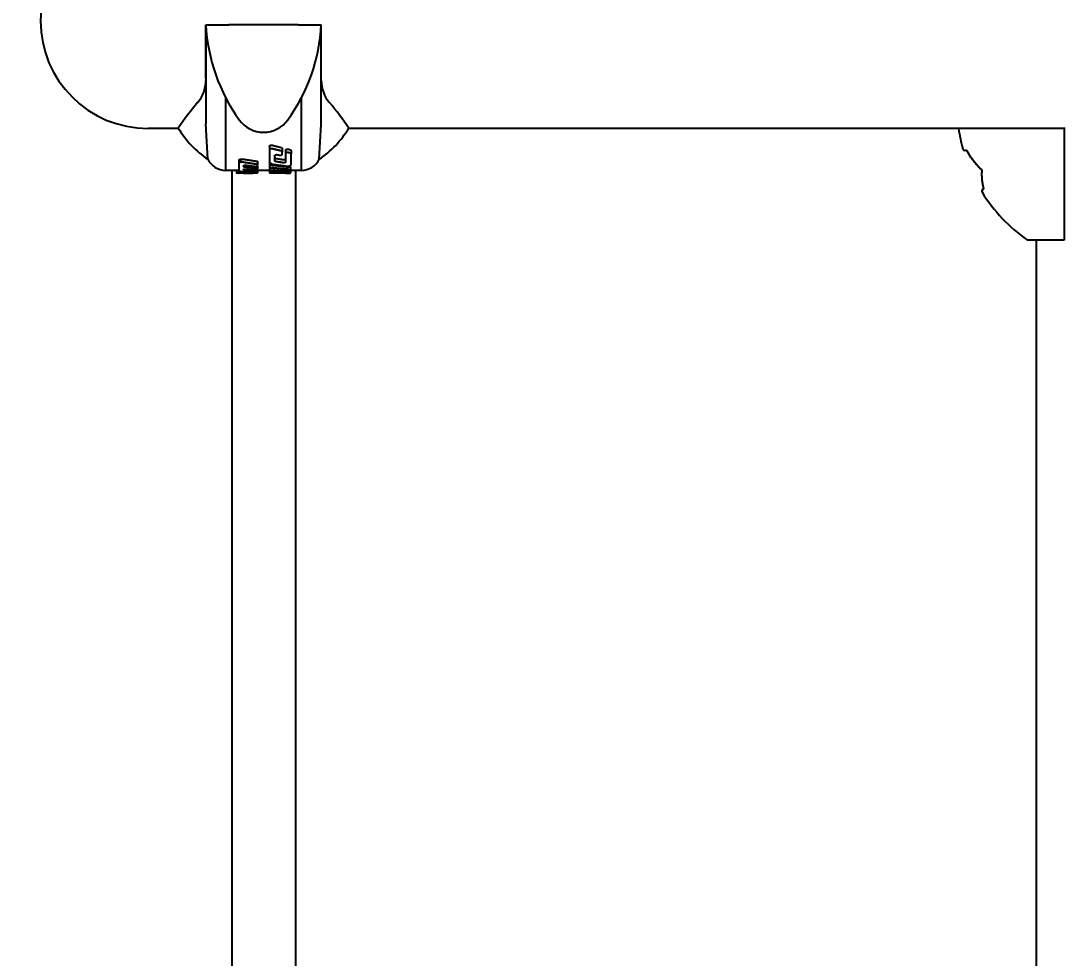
# Model space of a CAD drawing. Header units: millimetres. Extents: x -3135 to 2520, y -2914 to 2305.
# Drawn here: x -790 to -266, y -5 to 465 of the extents above; entities that cross this region are included whole.
import ezdxf

# ---------------------------------------------------------------- set-up
doc = ezdxf.new("R2010")
doc.units = ezdxf.units.MM
for name, color, linetype in [('DIKOM_ОБЪЕКТ', 7, 'Continuous'), ('DIKOM_РАЗМЕР_ЗОНА', 7, 'Continuous'), ('DIKOM_РАЗМЕР_ОБЪЕКТА', 7, 'Continuous')]:
    doc.layers.add(name, color=color, linetype=linetype)
doc.styles.add('style1', font='arial.ttf', dxfattribs={"width": 0.8})
doc.dimstyles.new('1-50', dxfattribs={"dimtxt": 300, "dimasz": 200, "dimexe": 100, "dimexo": 0, "dimgap": 100, "dimtad": 1, "dimdec": 0, "dimtxsty": 'style1', "dimcen": 0, "dimclrd": 7, "dimclre": 7, "dimadec": 1, "dimazin": 2, "dimtfac": 1, "dimtdec": 0, "dimtmove": 0, "dimatfit": 3, "dimfxl": 0, "dimlwd": 25, "dimlwe": 18, "dimarcsym": 0})

# ---------------------------------------------------------------- blocks, each defined once
blk = doc.blocks.new('*D11')
at = {"layer": 'Defpoints', "color": 0, "transparency": 16777216}
for p in [(-667.74, 805.45), (-1097.84, -794.55), (-651.74, -794.55)]:
    blk.add_point(p, dxfattribs=at)
at = {"layer": 'DIKOM_РАЗМЕР_ОБЪЕКТА', "color": 7, "lineweight": 18, "transparency": 16777216}
for p, q in [((-667.74, 805.45), (-1197.84, 805.45)), ((-651.74, -794.55), (-1197.84, -794.55))]:
    blk.add_line(p, q, dxfattribs=at)
at = {"layer": 'DIKOM_РАЗМЕР_ОБЪЕКТА', "color": 7, "lineweight": 25, "transparency": 16777216}
blk.add_line((-1097.84, 605.45), (-1097.84, -594.55), dxfattribs=at)
at = {"layer": 'DIKOM_РАЗМЕР_ОБЪЕКТА', "color": 7, "transparency": 16777216}
for points in [[(-1131.17, 605.45), (-1064.51, 605.45), (-1097.84, 805.45)], [(-1131.17, -594.55), (-1064.51, -594.55), (-1097.84, -794.55)]]:
    blk.add_solid(points, dxfattribs=at)
at = {"layer": 'DIKOM_РАЗМЕР_ОБЪЕКТА', "color": 0, "transparency": 16777216, "insert": (-1351.01, -112.02), "char_height": 300, "attachment_point": 5, "rotation": 90, "style": 'style1'}
blk.add_mtext('1600', dxfattribs=at)
blk = doc.blocks.new('*D12')
at = {"layer": 'Defpoints', "color": 0, "transparency": 16777216}
for p in [(-715.74, 2305.45), (-2685, -2294.55), (-715.74, -2294.55)]:
    blk.add_point(p, dxfattribs=at)
at = {"layer": 'DIKOM_РАЗМЕР_ЗОНА', "color": 7, "lineweight": 18, "transparency": 16777216}
for p, q in [((-715.74, 2305.45), (-2785, 2305.45)), ((-715.74, -2294.55), (-2785, -2294.55))]:
    blk.add_line(p, q, dxfattribs=at)
at = {"layer": 'DIKOM_РАЗМЕР_ЗОНА', "color": 7, "lineweight": 25, "transparency": 16777216}
blk.add_line((-2685, 2105.45), (-2685, -2094.55), dxfattribs=at)
at = {"layer": 'DIKOM_РАЗМЕР_ЗОНА', "color": 7, "transparency": 16777216}
for points in [[(-2718.33, 2105.45), (-2651.67, 2105.45), (-2685, 2305.45)], [(-2718.33, -2094.55), (-2651.67, -2094.55), (-2685, -2294.55)]]:
    blk.add_solid(points, dxfattribs=at)
at = {"layer": 'DIKOM_РАЗМЕР_ЗОНА', "color": 0, "transparency": 16777216, "insert": (-2938.17, 51.55), "char_height": 300, "attachment_point": 5, "rotation": 90, "style": 'style1'}
blk.add_mtext('4600', dxfattribs=at)

msp = doc.modelspace()

# ---------------------------------------------------------------- linework, layer by layer
at = {"layer": 'DIKOM_ОБЪЕКТ'}
for p, q in [((-696.74, 436.52), (-696.74, 463.45)), ((-696.74, 463.45), (-688.21, 463.45)), ((-696.74, 463.45), (-696.74, 413.73)), ((-688.21, 463.45), (-685.13, 463.45)), ((-674.74, 463.45), (-685.13, 463.45)), ((-660.74, 463.45), (-674.74, 463.45)), ((-650.36, 463.45), (-660.74, 463.45)), ((-650.36, 463.45), (-647.28, 463.45)), ((-647.28, 463.45), (-638.74, 463.45)), ((-638.74, 413.39), (-638.74, 462.95)), ((-686.74, 390.45), (-686.74, 426.62)), ((-648.74, 390.45), (-648.74, 426.62)), ((-710.45, 411.45), (-725.74, 411.45)), ((-695.7, 396), (-696.74, 413.73)), ((-696.74, 413.39), (-696.74, 413.39)), ((-639.79, 396), (-638.74, 413.39)), ((-265.74, 411.45), (-625.04, 411.45)), ((-265.74, 411.99), (-265.74, 355.45)), ((-664.8, 402.47), (-664.8, 400.69)), ((-664.8, 400.69), (-664.8, 394.85)), ((-658.38, 401.38), (-658.38, 399.63)), ((-658.38, 398.59), (-658.38, 399.63)), ((-656.65, 400.53), (-656.65, 398.8)), ((-656.65, 398.8), (-656.65, 394.64)), ((-653.95, 400.37), (-653.95, 398.65)), ((-653.95, 393.23), (-653.95, 398.65)), ((-314.71, 400.4), (-315.6, 400.44)), ((-680.08, 395.5), (-680.08, 393.89)), ((-680.08, 393.89), (-680.08, 390.13)), ((-679.37, 396.05), (-679.37, 394.43)), ((-670.81, 394.77), (-670.81, 393.18)), ((-670.81, 392.76), (-670.81, 393.18)), ((-664.8, 394.25), (-664.8, 392.67)), ((-662.1, 395.21), (-662.1, 397.79)), ((-680.08, 390.45), (-686.74, 390.45)), ((-683.74, 390.45), (-683.74, 99.85)), ((-683.74, 390.45), (-683.74, -379.55)), ((-681.36, 390.45), (-681.36, 390.11)), ((-681.35, 390.45), (-681.35, 389.08)), ((-680.08, 390.13), (-680.08, 389.46)), ((-680.08, 389.46), (-680.08, 388.95)), ((-676.5, 388.95), (-680.05, 388.95)), ((-679.37, 389.97), (-679.37, 389.64)), ((-677.77, 392.35), (-677.77, 392.69)), ((-677.77, 390.62), (-677.77, 390.86)), ((-677.77, 389.15), (-677.77, 388.96)), ((-673.25, 389.61), (-673.25, 389.43)), ((-670.81, 388.95), (-673.13, 388.95)), ((-673.12, 388.95), (-673.12, 389.08)), ((-671.52, 389.56), (-671.52, 389.29)), ((-670.81, 392.76), (-670.81, 391.21)), ((-670.81, 392.76), (-670.81, 392.76)), ((-670.81, 390.91), (-670.81, 391.21)), ((-670.81, 390.91), (-670.81, 389.87)), ((-664.81, 390.45), (-670.81, 390.45)), ((-670.81, 389.68), (-670.81, 389.87)), ((-670.81, 389.68), (-670.81, 389.13)), ((-670.81, 388.95), (-670.81, 389.13)), ((-670.8, 390.45), (-670.8, 389.38)), ((-664.81, 391.32), (-664.81, 389.81)), ((-664.81, 389.81), (-664.81, 389.41)), ((-664.8, 392.67), (-664.8, 392.24)), ((-664.8, 392.23), (-664.8, 391.27)), ((-664.8, 391.27), (-664.8, 390.84)), ((-664.8, 389.39), (-664.8, 389.03)), ((-664.8, 389.03), (-664.8, 388.95)), ((-662.49, 388.95), (-664.8, 388.95)), ((-664.09, 389.31), (-664.09, 389.11)), ((-655.54, 388.95), (-658.51, 388.95)), ((-655.53, 392.6), (-655.53, 391.81)), ((-655.53, 391.44), (-655.53, 391.81)), ((-655.53, 389.04), (-655.53, 388.95)), ((-654.27, 390.12), (-654.27, 389.23)), ((-654.27, 389.1), (-654.27, 389.23)), ((-654.25, 392.04), (-654.25, 390.5)), ((-654.25, 390.16), (-654.25, 390.5)), ((-648.74, 390.45), (-654.25, 390.45)), ((-651.74, 390.45), (-651.74, 94.31)), ((-651.74, 390.45), (-651.74, -379.55)), ((-306.14, 381.03), (-305.99, 381.03)), ((-265.74, 355.45), (-284.22, 355.45)), ((-279.74, 355.45), (-279.74, 89.28)), ((-279.74, 355.45), (-279.74, -344.55))]:
    msp.add_line(p, q, dxfattribs=at)
for centre, radius, start, end in [((-725.74, 465.45), 54, 90, 270), ((-606.88, 468.37), 90, 183.1314, 215.7532), ((-696.24, 462.95), 0.5, 90, 90.0002), ((-728.61, 468.37), 90, 324.2468, 356.8686), ((-713.74, 435.52), 17, 319.3433, 0), ((-621.74, 435.52), 17, 180, 220.6567), ((-603.74, 341.05), 128, 139.3433, 146.5516), ((-731.74, 341.05), 128, 33.4484, 40.6567), ((-667.74, 424.55), 15, 215.7532, 324.2468), ((-667.75, 437.45), 50, 211.1292, 236.0119), ((-667.72, 437.44), 49.97, 303.9819, 328.8736), ((-235.74, 424.05), 84, 188.6269, 195.8134), ((-315.6, 401.44), 1, 195.8134, 270), ((-686.74, 400.45), 10, 206.4677, 270), ((-648.74, 400.45), 10, 270, 333.5445), ((-306.11, 380.03), 1, 83.3249, 212.0341), ((-235.74, 424.05), 84, 212.0341, 234.7525)]:
    msp.add_arc(centre, radius, start, end, dxfattribs=at)
for centre, major_axis, start_param, end_param in [((-699.92, 424.78), (-0.375, 0.33), 6.283162, 6.283174), ((-635.57, 424.78), (0.375, 0.33), 0.000014, 0.000025)]:
    msp.add_ellipse(centre, major_axis=major_axis, ratio=0.651867, start_param=start_param, end_param=end_param, dxfattribs=at)
for points, knots in [([(-625.13, 411.89), (-625.08, 411.82), (-625.05, 411.78), (-625.03, 411.74), (-625.03, 411.73), (-625.02, 411.73), (-625.02, 411.73), (-625.02, 411.73), (-625.02, 411.73), (-625.02, 411.73), (-625.02, 411.73), (-625.02, 411.73), (-625.02, 411.73), (-625.02, 411.73), (-625.02, 411.73), (-625.02, 411.73), (-625.02, 411.73), (-625.02, 411.73), (-625.02, 411.73), (-625.02, 411.73), (-625.02, 411.73), (-625.02, 411.73), (-625.02, 411.73), (-625.02, 411.73), (-625.02, 411.73), (-625.02, 411.73), (-625.02, 411.73), (-625.02, 411.73), (-625.02, 411.73), (-625.02, 411.73), (-625.02, 411.73), (-625.02, 411.73), (-625.02, 411.73), (-625.02, 411.73), (-625.02, 411.73), (-625.02, 411.73), (-625.02, 411.73), (-625.02, 411.73), (-625.02, 411.73), (-625.02, 411.73), (-625.02, 411.73), (-625.02, 411.73), (-625.02, 411.73), (-625.02, 411.73), (-625.02, 411.73), (-625.02, 411.73), (-625.02, 411.73), (-625.02, 411.73)], [356.92545, 356.92545, 356.92545, 356.92545, 382.015412, 382.015412, 394.085024, 394.085024, 394.775091, 394.775091, 395.465157, 395.465157, 395.657028, 395.657028, 395.703088, 395.703088, 395.749148, 395.749148, 395.795207, 395.795207, 395.841267, 395.841267, 395.887327, 395.887327, 395.933387, 395.933387, 395.979447, 395.979447, 396.025507, 396.025507, 396.071566, 396.071566, 396.117626, 396.117626, 396.163686, 396.163686, 396.209746, 396.209746, 396.255806, 396.255806, 396.301866, 396.301866, 396.374751, 396.374751, 396.478355, 396.478355, 396.685562, 396.685562, 397, 397, 397, 397]), ([(-664.8, 402.47), (-664.8, 402.52), (-664.78, 402.6), (-664.73, 402.72), (-664.66, 402.8), (-664.58, 402.88), (-664.49, 402.95), (-664.38, 403.01), (-664.28, 403.05), (-664.17, 403.08), (-664.06, 403.11), (-663.96, 403.12), (-663.85, 403.13), (-663.71, 403.13), (-663.57, 403.11), (-663.47, 403.09), (-663.43, 403.08)], [0, 0, 0, 0, 2.107356, 3.754074, 5.399676, 6.061085, 7.790131, 8.825389, 9.887238, 10.889603, 11.819046, 12.663977, 13.411772, 14.592699, 15.921047, 17, 17, 17, 17]), ([(-663.43, 401.29), (-663.49, 401.3), (-663.59, 401.32), (-663.76, 401.33), (-663.93, 401.33), (-664.1, 401.3), (-664.22, 401.27), (-664.33, 401.23), (-664.47, 401.17), (-664.63, 401.06), (-664.76, 400.9), (-664.8, 400.77), (-664.8, 400.69)], [0, 0, 0, 0, 1.129239, 2.011652, 3.157385, 4.396775, 5.162004, 5.648759, 6.924122, 8.503661, 10.397099, 13, 13, 13, 13]), ([(-662.1, 397.79), (-662.1, 397.83), (-662.09, 397.89), (-662.04, 397.97), (-661.98, 398.04), (-661.91, 398.1), (-661.81, 398.17), (-661.68, 398.23), (-661.55, 398.27), (-661.45, 398.29), (-661.36, 398.31), (-661.23, 398.33), (-661.07, 398.33), (-660.89, 398.32), (-660.78, 398.3), (-660.73, 398.29)], [0, 0, 0, 0, 1.703885, 3.171044, 4.234752, 5.299769, 6.750072, 8.375952, 9.511985, 10.185435, 11.042913, 11.853377, 13.193266, 14.818898, 16, 16, 16, 16]), ([(-659.75, 398.08), (-659.59, 398.05), (-659.41, 398.04), (-659.07, 398.06), (-658.91, 398.1), (-658.65, 398.2), (-658.55, 398.27), (-658.41, 398.42), (-658.38, 398.51), (-658.38, 398.59)], [0, 0, 0, 0, 0.000512692, 0.000512692, 0.001025383, 0.001025383, 0.001538075, 0.001538075, 0.002050766, 0.002050766, 0.002050766, 0.002050766]), ([(-659.01, 401.96), (-658.81, 401.91), (-658.65, 401.82), (-658.43, 401.61), (-658.38, 401.5), (-658.38, 401.38)], [0, 0, 0, 0, 0.000662463, 0.000662463, 0.001324925, 0.001324925, 0.001324925, 0.001324925]), ([(-658.38, 399.63), (-658.38, 399.69), (-658.39, 399.75), (-658.45, 399.85), (-658.49, 399.91), (-658.65, 400.06), (-658.81, 400.14), (-659.01, 400.19)], [0, 0, 0, 0, 0.000329065, 0.000329065, 0.000658131, 0.000658131, 0.001316262, 0.001316262, 0.001316262, 0.001316262]), ([(-656.65, 400.53), (-656.65, 400.58), (-656.62, 400.69), (-656.52, 400.82), (-656.41, 400.91), (-656.33, 400.96), (-656.25, 401), (-656.15, 401.04), (-656.04, 401.07), (-655.91, 401.1), (-655.77, 401.11), (-655.61, 401.12), (-655.45, 401.11), (-655.34, 401.09), (-655.28, 401.08)], [0, 0, 0, 0, 2.30031, 4.841147, 5.967536, 6.504504, 7.755138, 8.483263, 9.172804, 10.38649, 11.573355, 12.365457, 13.722575, 15, 15, 15, 15]), ([(-655.28, 399.33), (-655.34, 399.35), (-655.45, 399.37), (-655.62, 399.38), (-655.78, 399.37), (-655.9, 399.36), (-655.99, 399.34), (-656.07, 399.32), (-656.18, 399.29), (-656.33, 399.22), (-656.46, 399.14), (-656.55, 399.05), (-656.61, 398.97), (-656.64, 398.89), (-656.65, 398.83), (-656.65, 398.8)], [0, 0, 0, 0, 1.448609, 2.693486, 3.916225, 5.080798, 5.585243, 6.233183, 7.042547, 8.578886, 10.817207, 11.950024, 13.345951, 14.577692, 16, 16, 16, 16]), ([(-654.58, 400.91), (-654.38, 400.87), (-654.22, 400.78), (-654, 400.59), (-653.95, 400.48), (-653.95, 400.37)], [0, 0, 0, 0, 0.000655999, 0.000655999, 0.001311997, 0.001311997, 0.001311997, 0.001311997]), ([(-653.95, 398.65), (-653.95, 398.7), (-653.96, 398.75), (-654.02, 398.86), (-654.06, 398.91), (-654.22, 399.05), (-654.38, 399.13), (-654.58, 399.18)], [0, 0, 0, 0, 0.000325765, 0.000325765, 0.000651529, 0.000651529, 0.001303059, 0.001303059, 0.001303059, 0.001303059]), ([(-314.8, 400.56), (-314.7, 400.38), (-314.59, 400.19), (-314.27, 399.63), (-314.04, 399.25), (-313.4, 398.23), (-312.97, 397.58), (-312.01, 396.23), (-311.47, 395.52), (-310.37, 394.14), (-309.79, 393.46), (-308.6, 392.13), (-307.99, 391.48), (-307.21, 390.68), (-307.06, 390.53), (-306.91, 390.38)], [1.574441, 1.574441, 1.574441, 1.574441, 11.574334, 11.574334, 31.772683, 31.772683, 67.630425, 67.630425, 108.030425, 108.030425, 148.430425, 148.430425, 188.830425, 188.830425, 198.511536, 198.511536, 198.511536, 198.511536]), ([(-314.71, 400.4), (-314.67, 400.32), (-314.62, 400.23), (-314.45, 399.94), (-314.32, 399.72), (-313.95, 399.1), (-313.7, 398.7), (-312.96, 397.57), (-312.46, 396.85), (-311.4, 395.43), (-310.85, 394.74), (-309.71, 393.37), (-309.12, 392.7), (-307.99, 391.48), (-307.46, 390.92), (-306.91, 390.38)], [4.403306, 4.403306, 4.403306, 4.403306, 8.969943, 8.969943, 20.364194, 20.364194, 42.486012, 42.486012, 82.886012, 82.886012, 123.286012, 123.286012, 163.686012, 163.686012, 198.480208, 198.480208, 198.480208, 198.480208]), ([(-680.08, 395.5), (-680.08, 395.55), (-680.07, 395.6), (-680.02, 395.71), (-679.98, 395.76), (-679.87, 395.86), (-679.79, 395.9), (-679.6, 395.98), (-679.49, 396.02), (-679.37, 396.05)], [0, 0, 0, 0, 0.000429704, 0.000429704, 0.000859408, 0.000859408, 0.001289113, 0.001289113, 0.001718817, 0.001718817, 0.001718817, 0.001718817]), ([(-679.37, 394.43), (-679.49, 394.4), (-679.6, 394.37), (-679.79, 394.29), (-679.87, 394.24), (-680.04, 394.1), (-680.08, 393.99), (-680.08, 393.89)], [0, 0, 0, 0, 0.0004289, 0.0004289, 0.0008578, 0.0008578, 0.001715599, 0.001715599, 0.001715599, 0.001715599]), ([(-679.37, 396.05), (-679.24, 396.08), (-679.1, 396.1), (-678.81, 396.13), (-678.66, 396.13), (-678.21, 396.13), (-677.92, 396.1), (-677.64, 396.05)], [0, 0, 0, 0, 0.000447803, 0.000447803, 0.000895606, 0.000895606, 0.001791211, 0.001791211, 0.001791211, 0.001791211]), ([(-677.64, 394.43), (-677.92, 394.48), (-678.2, 394.51), (-678.66, 394.51), (-678.81, 394.51), (-679.1, 394.48), (-679.24, 394.46), (-679.37, 394.43)], [0, 0, 0, 0, 0.000887347, 0.000887347, 0.001331021, 0.001331021, 0.001774694, 0.001774694, 0.001774694, 0.001774694]), ([(-677.77, 392.69), (-677.77, 392.71), (-677.76, 392.74), (-677.74, 392.78), (-677.7, 392.82), (-677.63, 392.86), (-677.54, 392.9), (-677.46, 392.93), (-677.36, 392.96), (-677.19, 393), (-676.99, 393.02), (-676.81, 393.02), (-676.68, 393.02), (-676.55, 393.02), (-676.45, 393.01), (-676.41, 393)], [0, 0, 0, 0, 1.411437, 2.25127, 3.243114, 4.541503, 5.986024, 6.936828, 7.735311, 9.108762, 11.809081, 12.74053, 13.596043, 14.787955, 16, 16, 16, 16]), ([(-671.45, 395.11), (-671.26, 395.08), (-671.09, 395.03), (-670.87, 394.91), (-670.81, 394.84), (-670.81, 394.77)], [0, 0, 0, 0, 0.000619644, 0.000619644, 0.001239289, 0.001239289, 0.001239289, 0.001239289]), ([(-670.81, 393.18), (-670.81, 393.22), (-670.83, 393.25), (-670.88, 393.32), (-670.93, 393.35), (-671.09, 393.44), (-671.26, 393.48), (-671.45, 393.51)], [0, 0, 0, 0, 0.00030952, 0.00030952, 0.00061904, 0.00061904, 0.001238079, 0.001238079, 0.001238079, 0.001238079]), ([(-664.8, 394.85), (-664.8, 394.68), (-664.71, 394.52), (-664.42, 394.21), (-664.21, 394.08), (-663.97, 393.95)], [0, 0, 0, 0, 0.001310871, 0.001310871, 0.002621743, 0.002621743, 0.002621743, 0.002621743]), ([(-664.8, 394.25), (-664.8, 394.28), (-664.78, 394.33), (-664.7, 394.4), (-664.66, 394.42), (-664.63, 394.44)], [0, 0, 0, 0, 3.009531, 4.570633, 6, 6, 6, 6]), ([(-663.43, 392.98), (-663.53, 392.99), (-663.7, 393.01), (-663.92, 393), (-664.06, 392.99), (-664.17, 392.98), (-664.27, 392.97), (-664.38, 392.94), (-664.48, 392.92), (-664.57, 392.89), (-664.64, 392.85), (-664.72, 392.8), (-664.78, 392.75), (-664.8, 392.7), (-664.8, 392.67)], [0, 0, 0, 0, 2.267741, 4.084198, 4.900696, 5.619562, 6.548333, 7.512199, 8.496376, 9.496801, 10.512177, 11.517157, 13.200811, 15, 15, 15, 15]), ([(-663.97, 393.95), (-663.71, 393.82), (-663.41, 393.7), (-662.73, 393.49), (-662.36, 393.41), (-661.94, 393.35)], [0, 0, 0, 0, 0.001346421, 0.001346421, 0.002692842, 0.002692842, 0.002692842, 0.002692842]), ([(-662.1, 396.85), (-662.1, 396.8), (-662.08, 396.76), (-662.03, 396.68), (-661.99, 396.64), (-661.88, 396.57), (-661.81, 396.54), (-661.65, 396.48), (-661.56, 396.46), (-661.46, 396.44)], [0, 0, 0, 0, 0.000314979, 0.000314979, 0.000629957, 0.000629957, 0.000944936, 0.000944936, 0.001259915, 0.001259915, 0.001259915, 0.001259915]), ([(-661.46, 394.82), (-661.66, 394.85), (-661.82, 394.9), (-662.04, 395.04), (-662.1, 395.13), (-662.1, 395.21)], [0, 0, 0, 0, 0.000627724, 0.000627724, 0.001255448, 0.001255448, 0.001255448, 0.001255448]), ([(-658.01, 395.88), (-657.94, 395.87), (-657.86, 395.86), (-657.69, 395.85), (-657.6, 395.85), (-657.36, 395.87), (-657.2, 395.89), (-656.93, 395.97), (-656.83, 396.02), (-656.72, 396.11), (-656.69, 396.14), (-656.66, 396.2), (-656.65, 396.23), (-656.65, 396.26)], [0, 0, 0, 0, 0.000250287, 0.000250287, 0.000500575, 0.000500575, 0.001001149, 0.001001149, 0.001501724, 0.001501724, 0.001752011, 0.001752011, 0.002002299, 0.002002299, 0.002002299, 0.002002299]), ([(-656.65, 394.64), (-656.65, 394.61), (-656.66, 394.58), (-656.69, 394.52), (-656.72, 394.49), (-656.83, 394.4), (-656.93, 394.35), (-657.13, 394.3), (-657.2, 394.28), (-657.36, 394.26), (-657.44, 394.25), (-657.69, 394.24), (-657.86, 394.24), (-658.01, 394.27)], [0, 0, 0, 0, 0.000249619, 0.000249619, 0.000499237, 0.000499237, 0.000998475, 0.000998475, 0.001248093, 0.001248093, 0.001497712, 0.001497712, 0.001996949, 0.001996949, 0.001996949, 0.001996949]), ([(-654.78, 392.68), (-654.64, 392.71), (-654.51, 392.74), (-654.28, 392.82), (-654.19, 392.86), (-653.99, 393.01), (-653.95, 393.12), (-653.95, 393.23)], [0, 0, 0, 0, 0.000496221, 0.000496221, 0.000992443, 0.000992443, 0.001984886, 0.001984886, 0.001984886, 0.001984886]), ([(-680.08, 389.03), (-680.27, 389.03), (-680.58, 389.03), (-680.9, 389.04), (-681.07, 389.05), (-681.17, 389.05), (-681.24, 389.06), (-681.3, 389.07), (-681.34, 389.07), (-681.35, 389.08), (-681.35, 389.08)], [0, 0, 0, 0, 3.632025, 5.197401, 6.539165, 7.46166, 8.196985, 8.858964, 10.312484, 11, 11, 11, 11]), ([(-680.08, 390.13), (-680.08, 390.1), (-680.02, 390.07), (-679.79, 390.01), (-679.63, 389.99), (-679.44, 389.98)], [0, 0, 0, 0, 0.00060095, 0.00060095, 0.0012019, 0.0012019, 0.0012019, 0.0012019]), ([(-679.37, 389.64), (-679.49, 389.63), (-679.6, 389.62), (-679.79, 389.6), (-679.87, 389.58), (-680.04, 389.53), (-680.08, 389.5), (-680.08, 389.46)], [0, 0, 0, 0, 0.000419132, 0.000419132, 0.000838263, 0.000838263, 0.001676527, 0.001676527, 0.001676527, 0.001676527]), ([(-677.64, 389.65), (-677.92, 389.66), (-678.21, 389.67), (-678.66, 389.67), (-678.81, 389.67), (-679.1, 389.66), (-679.24, 389.65), (-679.37, 389.64)], [0, 0, 0, 0, 0.000885067, 0.000885067, 0.001327601, 0.001327601, 0.001770134, 0.001770134, 0.001770134, 0.001770134]), ([(-677.14, 392.07), (-677.33, 392.09), (-677.49, 392.13), (-677.71, 392.23), (-677.77, 392.29), (-677.77, 392.35)], [0, 0, 0, 0, 0.000612026, 0.000612026, 0.001224052, 0.001224052, 0.001224052, 0.001224052]), ([(-677.77, 390.86), (-677.77, 390.87), (-677.76, 390.9), (-677.74, 390.93), (-677.69, 390.95), (-677.63, 390.98), (-677.53, 391.02), (-677.38, 391.05), (-677.18, 391.08), (-676.98, 391.09), (-676.81, 391.1), (-676.69, 391.1), (-676.56, 391.09), (-676.46, 391.09), (-676.41, 391.08)], [0, 0, 0, 0, 1.285823, 2.18025, 3.093732, 4.152977, 5.395915, 7.249914, 8.788795, 10.869138, 11.903143, 12.754983, 13.581032, 15, 15, 15, 15]), ([(-677.14, 390.43), (-677.33, 390.45), (-677.49, 390.47), (-677.71, 390.54), (-677.77, 390.58), (-677.77, 390.62)], [0, 0, 0, 0, 0.000603156, 0.000603156, 0.001206312, 0.001206312, 0.001206312, 0.001206312]), ([(-676.41, 389.22), (-676.48, 389.22), (-676.62, 389.23), (-676.88, 389.23), (-677.12, 389.22), (-677.35, 389.21), (-677.55, 389.2), (-677.69, 389.18), (-677.76, 389.16), (-677.77, 389.15), (-677.77, 389.15)], [0, 0, 0, 0, 1.334051, 2.464762, 4.304737, 5.503522, 6.96176, 8.665625, 10.070351, 11, 11, 11, 11]), ([(-677.77, 388.96), (-677.77, 388.96), (-677.71, 388.96), (-677.49, 388.95), (-677.32, 388.95), (-677.14, 388.95)], [0, 0, 0, 0, 0.000594862, 0.000594862, 0.001189725, 0.001189725, 0.001189725, 0.001189725]), ([(-674.48, 388.96), (-674.41, 388.96), (-674.33, 388.96), (-674.17, 388.96), (-674.09, 388.96), (-673.85, 388.96), (-673.69, 388.96), (-673.42, 388.96), (-673.31, 388.95), (-673.16, 388.95), (-673.12, 388.95), (-673.12, 388.95)], [0, 0, 0, 0, 0.00024185, 0.00024185, 0.0004837, 0.0004837, 0.0009674, 0.0009674, 0.0014511, 0.0014511, 0.0019348, 0.0019348, 0.0019348, 0.0019348]), ([(-673.12, 389.08), (-673.12, 389.09), (-673.18, 389.1), (-673.4, 389.13), (-673.57, 389.13), (-673.75, 389.14)], [0, 0, 0, 0, 0.000595571, 0.000595571, 0.001191142, 0.001191142, 0.001191142, 0.001191142]), ([(-671.52, 389.29), (-671.75, 389.32), (-672, 389.35), (-672.58, 389.4), (-672.9, 389.42), (-673.25, 389.43)], [0, 0, 0, 0, 0.00112198, 0.00112198, 0.002243959, 0.002243959, 0.002243959, 0.002243959]), ([(-672.18, 392.46), (-672.1, 392.45), (-672.02, 392.44), (-671.86, 392.44), (-671.77, 392.44), (-671.53, 392.45), (-671.37, 392.47), (-671.1, 392.53), (-671, 392.56), (-670.89, 392.63), (-670.86, 392.66), (-670.82, 392.71), (-670.81, 392.73), (-670.81, 392.76)], [0, 0, 0, 0, 0.000246926, 0.000246926, 0.000493852, 0.000493852, 0.000987704, 0.000987704, 0.001481555, 0.001481555, 0.001728481, 0.001728481, 0.001975407, 0.001975407, 0.001975407, 0.001975407]), ([(-672.18, 390.7), (-672.1, 390.69), (-672.02, 390.69), (-671.86, 390.68), (-671.78, 390.68), (-671.62, 390.69), (-671.54, 390.69), (-671.38, 390.71), (-671.31, 390.71), (-671.11, 390.74), (-671, 390.77), (-670.85, 390.84), (-670.81, 390.87), (-670.81, 390.91)], [0, 0, 0, 0, 0.000244316, 0.000244316, 0.000488632, 0.000488632, 0.000732947, 0.000732947, 0.000977263, 0.000977263, 0.001465895, 0.001465895, 0.001954526, 0.001954526, 0.001954526, 0.001954526]), ([(-672.18, 389.56), (-672.1, 389.56), (-672.02, 389.55), (-671.86, 389.55), (-671.78, 389.55), (-671.54, 389.55), (-671.38, 389.56), (-671.11, 389.59), (-671, 389.6), (-670.85, 389.64), (-670.81, 389.66), (-670.81, 389.68)], [0, 0, 0, 0, 0.000242638, 0.000242638, 0.000485275, 0.000485275, 0.000970551, 0.000970551, 0.001455826, 0.001455826, 0.001941102, 0.001941102, 0.001941102, 0.001941102]), ([(-670.81, 389.13), (-670.81, 389.15), (-670.88, 389.18), (-671.14, 389.24), (-671.31, 389.26), (-671.52, 389.29)], [0, 0, 0, 0, 0.001073173, 0.001073173, 0.002146347, 0.002146347, 0.002146347, 0.002146347]), ([(-670.81, 391.21), (-670.81, 391.23), (-670.83, 391.26), (-670.89, 391.31), (-670.93, 391.33), (-671.1, 391.39), (-671.26, 391.43), (-671.45, 391.45)], [0, 0, 0, 0, 0.000303671, 0.000303671, 0.000607343, 0.000607343, 0.001214685, 0.001214685, 0.001214685, 0.001214685]), ([(-670.81, 389.87), (-670.81, 389.9), (-670.87, 389.93), (-671.1, 389.99), (-671.26, 390.01), (-671.45, 390.02)], [0, 0, 0, 0, 0.000600142, 0.000600142, 0.001200284, 0.001200284, 0.001200284, 0.001200284]), ([(-664.51, 389.92), (-664.6, 389.9), (-664.68, 389.89), (-664.78, 389.85), (-664.81, 389.83), (-664.81, 389.81)], [0, 0, 0, 0, 0.000401808, 0.000401808, 0.0008036159, 0.0008036159, 0.0008036159, 0.0008036159]), ([(-664.81, 389.41), (-664.81, 389.38), (-664.75, 389.36), (-664.53, 389.33), (-664.36, 389.32), (-663.99, 389.3), (-663.78, 389.3), (-663.49, 389.31), (-663.4, 389.31), (-663.23, 389.32), (-663.15, 389.33), (-663.08, 389.34)], [0, 0, 0, 0, 0.000596609, 0.000596609, 0.001193218, 0.001193218, 0.001789827, 0.001789827, 0.002088132, 0.002088132, 0.002386436, 0.002386436, 0.002386436, 0.002386436]), ([(-664.8, 392.24), (-664.8, 392.21), (-664.78, 392.19), (-664.73, 392.13), (-664.68, 392.1), (-664.52, 392.03), (-664.35, 391.99), (-664.16, 391.97)], [0, 0, 0, 0, 0.000306022, 0.000306022, 0.000612045, 0.000612045, 0.00122409, 0.00122409, 0.00122409, 0.00122409]), ([(-663.43, 391.51), (-663.5, 391.52), (-663.62, 391.53), (-663.79, 391.53), (-663.92, 391.53), (-664.04, 391.52), (-664.16, 391.51), (-664.27, 391.5), (-664.38, 391.48), (-664.48, 391.46), (-664.57, 391.43), (-664.65, 391.41), (-664.71, 391.38), (-664.76, 391.34), (-664.79, 391.3), (-664.8, 391.28), (-664.8, 391.27)], [0, 0, 0, 0, 1.983137, 3.286367, 4.292482, 5.362406, 6.443362, 7.536605, 8.642821, 9.762383, 10.895502, 12.041582, 13.199239, 14.284843, 16.222018, 17, 17, 17, 17]), ([(-664.8, 390.84), (-664.8, 390.79), (-664.74, 390.75), (-664.51, 390.68), (-664.35, 390.65), (-664.16, 390.63)], [0, 0, 0, 0, 0.000604149, 0.000604149, 0.001208299, 0.001208299, 0.001208299, 0.001208299]), ([(-664.09, 389.11), (-664.21, 389.11), (-664.32, 389.1), (-664.51, 389.09), (-664.59, 389.08), (-664.76, 389.06), (-664.8, 389.05), (-664.8, 389.03)], [0, 0, 0, 0, 0.000413862, 0.000413862, 0.000827723, 0.000827723, 0.001655447, 0.001655447, 0.001655447, 0.001655447]), ([(-662.36, 389.11), (-662.64, 389.12), (-662.93, 389.12), (-663.37, 389.12), (-663.52, 389.12), (-663.82, 389.12), (-663.96, 389.12), (-664.09, 389.11)], [0, 0, 0, 0, 0.00088432, 0.00088432, 0.001326479, 0.001326479, 0.001768639, 0.001768639, 0.001768639, 0.001768639]), ([(-662.09, 390.18), (-662.16, 390.19), (-662.32, 390.19), (-662.58, 390.19), (-662.81, 390.18), (-663, 390.16), (-663.1, 390.15), (-663.15, 390.14)], [0, 0, 0, 0, 1.716921, 3.434164, 5.356533, 6.556245, 8, 8, 8, 8]), ([(-661.13, 388.96), (-661.22, 388.96), (-661.35, 388.96), (-661.59, 388.96), (-661.79, 388.96), (-661.97, 388.96), (-662.12, 388.96), (-662.24, 388.96), (-662.34, 388.96), (-662.4, 388.96), (-662.45, 388.95), (-662.48, 388.95), (-662.49, 388.95), (-662.49, 388.95), (-662.49, 388.95)], [0, 0, 0, 0, 2.245147, 3.136788, 5.540622, 6.986087, 7.726907, 9.593999, 10.646268, 11.636637, 12.582474, 13.721476, 14.601004, 15, 15, 15, 15]), ([(-661.63, 389.51), (-661.58, 389.51), (-661.48, 389.52), (-661.35, 389.53), (-661.21, 389.54), (-661.08, 389.55), (-660.97, 389.55), (-660.81, 389.55), (-660.59, 389.54), (-660.32, 389.53), (-660.18, 389.51), (-660.12, 389.5)], [0, 0, 0, 0, 1.6242, 2.505769, 3.365227, 4.711333, 5.322284, 5.749117, 7.968765, 9.915126, 12, 12, 12, 12]), ([(-656.24, 388.98), (-656.46, 388.98), (-656.72, 388.99), (-657.3, 389.01), (-657.62, 389.01), (-657.97, 389.02)], [0, 0, 0, 0, 0.001117037, 0.001117037, 0.002234074, 0.002234074, 0.002234074, 0.002234074]), ([(-656.9, 391.2), (-656.82, 391.2), (-656.74, 391.19), (-656.58, 391.19), (-656.5, 391.19), (-656.33, 391.19), (-656.25, 391.2), (-656.1, 391.21), (-656.03, 391.22), (-655.89, 391.24), (-655.83, 391.26), (-655.73, 391.29), (-655.68, 391.3), (-655.57, 391.36), (-655.53, 391.4), (-655.53, 391.44)], [0, 0, 0, 0, 0.000245003, 0.000245003, 0.000490006, 0.000490006, 0.000735009, 0.000735009, 0.000980012, 0.000980012, 0.001225015, 0.001225015, 0.001470018, 0.001470018, 0.001960024, 0.001960024, 0.001960024, 0.001960024]), ([(-656.8, 392.67), (-656.48, 392.63), (-656.14, 392.6), (-655.61, 392.6), (-655.44, 392.61), (-655.09, 392.63), (-654.93, 392.65), (-654.78, 392.68)], [0, 0, 0, 0, 0.001038847, 0.001038847, 0.001558271, 0.001558271, 0.002077695, 0.002077695, 0.002077695, 0.002077695]), ([(-655.54, 388.95), (-655.55, 388.95), (-655.62, 388.96), (-655.86, 388.96), (-656.04, 388.97), (-656.24, 388.98)], [0.000137091, 0.000137091, 0.000137091, 0.000137091, 0.001062941, 0.001062941, 0.002125883, 0.002125883, 0.002125883, 0.002125883]), ([(-655.53, 391.81), (-655.53, 391.84), (-655.55, 391.87), (-655.61, 391.92), (-655.65, 391.95), (-655.81, 392.02), (-655.98, 392.06), (-656.17, 392.08)], [0, 0, 0, 0, 0.000305469, 0.000305469, 0.000610937, 0.000610937, 0.001221875, 0.001221875, 0.001221875, 0.001221875]), ([(-656.05, 389.06), (-655.92, 389.05), (-655.74, 389.05), (-655.34, 389.04), (-655.13, 389.04), (-654.74, 389.05), (-654.57, 389.06), (-654.33, 389.07), (-654.27, 389.08), (-654.27, 389.1)], [0, 0, 0, 0, 0.000613666, 0.000613666, 0.001227331, 0.001227331, 0.001840997, 0.001840997, 0.002454662, 0.002454662, 0.002454662, 0.002454662]), ([(-655.61, 390), (-655.54, 389.99), (-655.46, 389.99), (-655.3, 389.98), (-655.22, 389.98), (-655.05, 389.99), (-654.97, 389.99), (-654.82, 390), (-654.75, 390.01), (-654.55, 390.03), (-654.44, 390.05), (-654.29, 390.1), (-654.25, 390.13), (-654.25, 390.16)], [0, 0, 0, 0, 0.000243355, 0.000243355, 0.000486711, 0.000486711, 0.000730066, 0.000730066, 0.000973422, 0.000973422, 0.001460133, 0.001460133, 0.001946844, 0.001946844, 0.001946844, 0.001946844]), ([(-654.88, 392.24), (-654.69, 392.22), (-654.53, 392.19), (-654.31, 392.12), (-654.25, 392.08), (-654.25, 392.04)], [0, 0, 0, 0, 0.000603539, 0.000603539, 0.001207077, 0.001207077, 0.001207077, 0.001207077]), ([(-654.25, 390.5), (-654.25, 390.55), (-654.31, 390.59), (-654.53, 390.66), (-654.69, 390.69), (-654.88, 390.7)], [0, 0, 0, 0, 0.00060333, 0.00060333, 0.00120666, 0.00120666, 0.00120666, 0.00120666]), ([(-305.99, 381.02), (-306.02, 381.13), (-306.05, 381.24), (-306.22, 381.85), (-306.34, 382.35), (-306.59, 383.5), (-306.7, 384.15), (-306.87, 385.48), (-306.93, 386.16), (-307, 387.53), (-307.01, 388.21), (-306.98, 389.39), (-306.95, 389.89), (-306.91, 390.38)], [10.122861, 10.122861, 10.122861, 10.122861, 15.461921, 15.461921, 39.974723, 39.974723, 71.045259, 71.045259, 103.384311, 103.384311, 135.984311, 135.984311, 159.306764, 159.306764, 159.306764, 159.306764])]:
    msp.add_open_spline(points, degree=3, knots=knots, dxfattribs=at)
for points, weights in [([(-663.43, 403.08), (-661.97, 402.7), (-660.5, 402.32), (-659.01, 401.96)], [1, 0.999936656586, 0.999936656586, 1]), ([(-659.01, 400.19), (-660.5, 400.55), (-661.97, 400.91), (-663.43, 401.29)], [1, 0.999940093634, 0.999940093634, 1]), ([(-660.73, 398.29), (-660.4, 398.22), (-660.08, 398.15), (-659.75, 398.08)], [1, 0.999997227852, 0.999997227852, 1]), ([(-655.28, 401.08), (-655.05, 401.02), (-654.82, 400.97), (-654.58, 400.91)], [1, 0.999998497762, 0.999998497762, 1]), ([(-654.58, 399.18), (-654.82, 399.23), (-655.05, 399.28), (-655.28, 399.33)], [1, 0.999998575662, 0.999998575662, 1]), ([(-677.64, 396.05), (-675.59, 395.72), (-673.53, 395.41), (-671.45, 395.11)], [1, 0.999899828688, 0.999899828688, 1]), ([(-671.45, 393.51), (-673.53, 393.8), (-675.59, 394.11), (-677.64, 394.43)], [1, 0.999904283093, 0.999904283093, 1]), ([(-676.41, 393), (-675, 392.81), (-673.59, 392.63), (-672.18, 392.46)], [1, 0.999956719182, 0.999956719182, 1]), ([(-656.17, 392.08), (-658.6, 392.36), (-661.03, 392.66), (-663.43, 392.98)], [1, 0.99987312706, 0.99987312706, 1]), ([(-661.94, 393.35), (-660.24, 393.12), (-658.52, 392.89), (-656.8, 392.67)], [1, 0.999935909247, 0.999935909247, 1]), ([(-661.46, 396.44), (-660.32, 396.25), (-659.17, 396.07), (-658.01, 395.88)], [1, 0.999968112125, 0.999968112125, 1]), ([(-658.01, 394.27), (-659.17, 394.45), (-660.32, 394.63), (-661.46, 394.82)], [1, 0.999969553174, 0.999969553174, 1]), ([(-679.44, 389.98), (-677.03, 389.82), (-674.61, 389.68), (-672.18, 389.56)], [1, 0.999882233435, 0.999882233435, 1]), ([(-673.25, 389.43), (-674.72, 389.5), (-676.18, 389.57), (-677.64, 389.65)], [1, 0.99995741059, 0.99995741059, 1]), ([(-671.45, 391.45), (-673.35, 391.64), (-675.25, 391.85), (-677.14, 392.07)], [1, 0.99992360351, 0.99992360351, 1]), ([(-671.45, 390.02), (-673.35, 390.15), (-675.25, 390.28), (-677.14, 390.43)], [1, 0.999926770865, 0.999926770865, 1]), ([(-677.14, 388.95), (-676.92, 388.95), (-676.71, 388.95), (-676.5, 388.95)], [1, 0.999996272389, 0.999993443338, 0.999991512846]), ([(-676.5, 388.95), (-675.83, 388.95), (-675.16, 388.95), (-674.48, 388.96)], [0.999991512846, 0.999985434829, 0.999988263881, 1]), ([(-676.41, 391.08), (-675, 390.95), (-673.59, 390.82), (-672.18, 390.7)], [1, 0.999958799093, 0.999958799093, 1]), ([(-673.75, 389.14), (-674.64, 389.16), (-675.52, 389.19), (-676.41, 389.22)], [1, 0.999984438858, 0.999984438858, 1]), ([(-663.15, 390.14), (-663.6, 390.06), (-664.05, 389.99), (-664.51, 389.92)], [1, 0.999974481205, 0.999974481205, 1]), ([(-664.16, 391.97), (-661.75, 391.7), (-659.33, 391.44), (-656.9, 391.2)], [1, 0.999876421892, 0.999876421892, 1]), ([(-664.16, 390.63), (-661.32, 390.39), (-658.48, 390.18), (-655.61, 390)], [1, 0.999833886083, 0.999833886083, 1]), ([(-654.88, 390.7), (-657.75, 390.95), (-660.6, 391.22), (-663.43, 391.51)], [1, 0.99983033551, 0.99983033551, 1]), ([(-663.08, 389.34), (-662.6, 389.39), (-662.11, 389.45), (-661.63, 389.51)], [1, 0.99996494116, 0.99996494116, 1]), ([(-657.97, 389.02), (-659.43, 389.04), (-660.9, 389.07), (-662.36, 389.11)], [1, 0.999957975038, 0.999957975038, 1]), ([(-658.96, 389.97), (-660, 390.04), (-661.05, 390.11), (-662.09, 390.18)], [1, 0.99997811892, 0.99997811892, 1]), ([(-658.47, 388.95), (-659.36, 388.95), (-660.24, 388.96), (-661.13, 388.96)], [1, 0.999984535784, 0.999984535784, 1]), ([(-660.12, 389.5), (-658.76, 389.3), (-657.41, 389.15), (-656.05, 389.06)], [1, 0.999630104073, 0.999630104073, 1]), ([(-654.49, 389.29), (-655.85, 389.45), (-657.2, 389.66), (-658.55, 389.92)], [1, 0.999644456848, 0.999644456848, 1]), ([(-655.53, 392.29), (-655.32, 392.27), (-655.1, 392.26), (-654.88, 392.24)], [0.999962905754, 0.999974259315, 0.999986624064, 1])]:
    msp.add_rational_spline(points, weights, degree=3, dxfattribs=at)
for points in [[(-681.35, 390.08), (-681.36, 390.09), (-681.36, 390.1), (-681.36, 390.11)], [(-680.08, 388.95), (-680.08, 388.95), (-680.07, 388.95), (-680.05, 388.95)], [(-670.8, 389.38), (-670.8, 389.38), (-670.8, 389.37), (-670.81, 389.36)], [(-664.81, 391.32), (-664.81, 391.33), (-664.81, 391.34), (-664.8, 391.35)], [(-658.55, 389.92), (-658.66, 389.94), (-658.8, 389.96), (-658.96, 389.97)], [(-655.53, 388.95), (-655.53, 388.95), (-655.53, 388.95), (-655.54, 388.95)], [(-654.27, 389.23), (-654.27, 389.25), (-654.35, 389.27), (-654.49, 389.29)]]:
    msp.add_open_spline(points, degree=3, dxfattribs=at)

# ---------------------------------------------------------------- dimensions: what is measured, and where the dimension line sits
at = {"layer": 'DIKOM_РАЗМЕР_ЗОНА'}
dim = msp.add_linear_dim(base=(-2685, -2294.55), p1=(-715.74, 2305.45), p2=(-715.74, -2294.55), angle=90, dimstyle='1-50', dxfattribs=at)
dim.commit()
dim.dimension.update_dxf_attribs({"geometry": '*D12', "text_midpoint": (-2685, 51.55), "dimtype": 160})
at = {"layer": 'DIKOM_РАЗМЕР_ОБЪЕКТА'}
dim = msp.add_linear_dim(base=(-1097.84, -794.55), p1=(-667.74, 805.45), p2=(-651.74, -794.55), angle=90, dimstyle='1-50', dxfattribs=at)
dim.commit()
dim.dimension.update_dxf_attribs({"geometry": '*D11', "text_midpoint": (-1097.84, -112.02), "dimtype": 160})

doc.saveas('drawing.dxf')
